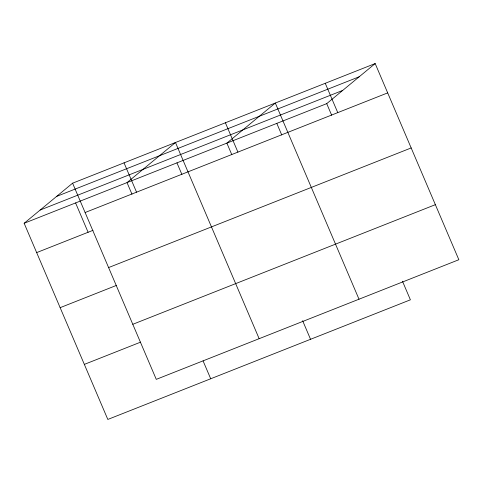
<?xml version="1.0" encoding="UTF-8"?>
<svg xmlns="http://www.w3.org/2000/svg" width="483" height="483" viewBox="0 0 483 483"><rect width="100%" height="100%" fill="white"/><g stroke="black" fill="none" stroke-linecap="round" stroke-linejoin="round"><path stroke-width="0.72" d="M402.478 281.233L410.399 299.816L107.824 419.443L24.15 223.273L72.601 183.184L375.176 63.557L458.85 259.727L156.275 379.36L72.601 183.184M24.15 223.273L326.725 103.64L375.176 63.557M56.614 196.412L359.189 76.785M40.137 210.045L342.713 90.412M85.111 212.52L387.686 92.887M36.66 252.603L92.965 230.343M108.597 267.576L411.172 147.943M60.146 307.665L116.451 285.399M132.789 324.298L435.364 204.671M84.344 364.387L140.644 342.127M325.252 83.293L337.762 112.63M326.725 103.64L331.67 115.238M359.002 299.206L275.328 103.036L226.877 143.119L231.822 154.717M276.801 123.382L281.746 134.98M225.398 122.773L237.914 152.103M302.624 320.712L310.551 339.295M259.148 338.686L175.474 142.509L127.023 182.598L131.974 194.196M176.953 162.862L181.898 174.454M124.034 162.849L136.55 192.18M203.071 360.879L210.703 378.769M75.59 202.932L88.099 232.269"/></g></svg>
